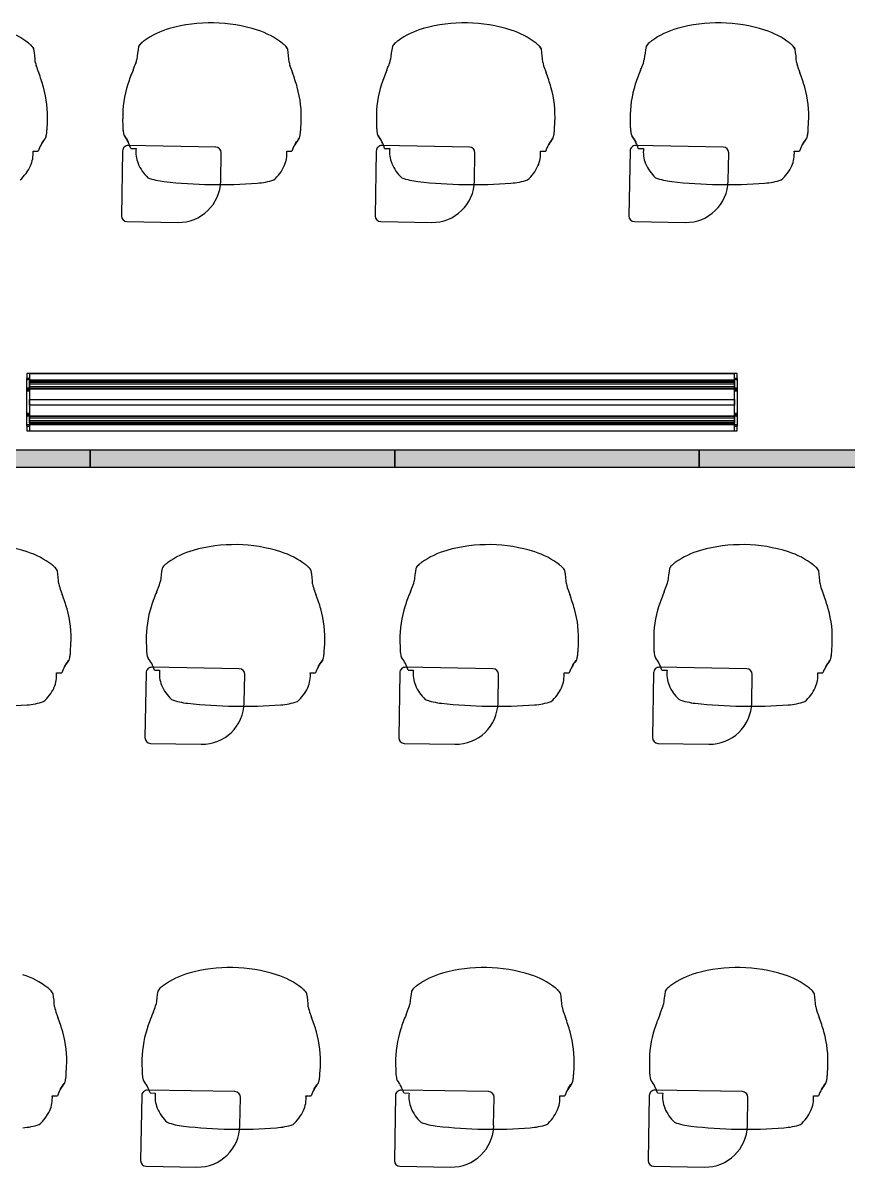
# Model space of a CAD drawing. Header units: inches. Extents: x 318758 to 339823, y 367287 to 384892.
# Drawn here: x 322164 to 325091, y 377357 to 381416 of the extents above; entities that cross this region are included whole.
import ezdxf

# ---------------------------------------------------------------- set-up
doc = ezdxf.new("R2010")
doc.units = ezdxf.units.IN
doc.header["$MEASUREMENT"] = 0
doc.layers.add('freecads.com', color=7, linetype='Continuous')

msp = doc.modelspace()

# ---------------------------------------------------------------- hatches: boundary and pattern name
at = {"layer": 'freecads.com'}
for points in [[(321319.7, 379839.7), (322403.1, 379839.7), (322403.1, 379899.7), (321319.7, 379899.7)], [(322403.1, 379839.7), (323483.1, 379839.7), (323483.1, 379899.7), (322403.1, 379899.7)], [(323483.1, 379839.7), (324563.1, 379839.7), (324563.1, 379899.7), (323483.1, 379899.7)], [(324563.1, 379839.7), (325646.5, 379839.7), (325646.5, 379899.7), (324563.1, 379899.7)]]:
    msp.add_hatch(color=256, dxfattribs=at).paths.add_polyline_path(points)

# ---------------------------------------------------------------- linework, layer by layer
for p, q in [((322249.6, 381038.2), (322250.9, 381063.7)), ((322517.9, 381074.8), (322518.4, 381049.2)), ((323149.6, 381038.2), (323150.9, 381063.7)), ((323417.9, 381074.8), (323418.4, 381049.2)), ((324049.6, 381038.2), (324050.9, 381063.7)), ((324317.9, 381074.8), (324318.4, 381049.2)), ((324949.6, 381038.2), (324950.9, 381063.7)), ((322847.8, 380975.4), (322537.8, 380980.8)), ((323747.8, 380975.4), (323437.8, 380980.8)), ((324647.8, 380975.4), (324337.8, 380980.8)), ((322199.9, 380960.9), (322218.4, 380960.6)), ((322517.5, 380961.1), (322513.5, 380731.2)), ((322546.9, 380970.5), (322565.3, 380970.2)), ((322865.7, 380855), (322867.4, 380955)), ((323099.9, 380960.9), (323118.4, 380960.6)), ((323417.5, 380961.1), (323413.5, 380731.2)), ((323446.9, 380970.5), (323465.3, 380970.2)), ((323765.7, 380855), (323767.4, 380955)), ((323999.9, 380960.9), (324018.4, 380960.6)), ((324317.5, 380961.1), (324313.5, 380731.2)), ((324346.9, 380970.5), (324365.3, 380970.2)), ((324665.7, 380855), (324667.4, 380955)), ((324899.9, 380960.9), (324918.4, 380960.6)), ((322533.1, 380710.8), (322713.1, 380707.7)), ((323433.1, 380710.8), (323613.1, 380707.7)), ((324333.1, 380710.8), (324513.1, 380707.7)), ((324697.6, 380171.5), (322177.6, 380171.5)), ((322177.6, 380171.5), (322177.6, 380149.2)), ((324687.6, 380171.2), (322187.6, 380171.2)), ((322187.6, 380171.2), (322187.6, 379968.3)), ((324687.6, 379968.3), (324687.6, 380171.2)), ((324697.6, 380149.2), (324697.6, 380171.5)), ((322187.6, 380154.1), (322177.6, 380154.1)), ((322177.6, 380149.2), (322177.6, 380154.1)), ((322177.6, 380154.1), (322177.6, 380152.6)), ((322177.6, 380122.9), (322177.6, 380149.2)), ((322187.6, 380149.2), (322177.6, 380149.2)), ((322187.6, 380152.6), (322187.6, 380154.1)), ((322187.6, 380154.1), (322187.6, 380149.2)), ((322187.6, 380149.2), (322187.6, 380144.5)), ((322187.6, 380149.2), (324687.6, 380149.2)), ((322187.6, 380144.5), (324687.6, 380144.6)), ((322187.6, 380142.7), (322187.6, 380144.5)), ((322187.6, 380140.8), (322187.6, 380142.7)), ((322187.6, 380142.7), (324687.6, 380142.7)), ((322187.6, 380140.8), (324687.6, 380140.9)), ((322187.6, 380134.9), (322187.6, 380140.8)), ((322187.6, 380134.9), (324687.6, 380135)), ((322187.6, 380125.6), (322187.6, 380134.9)), ((322187.6, 380125.6), (324687.6, 380125.7)), ((322187.6, 380119.8), (322187.6, 380125.6)), ((324697.6, 380154.2), (324687.6, 380154.2)), ((324687.6, 380149.2), (324687.6, 380154.2)), ((324687.6, 380154.2), (324687.6, 380152.6)), ((324687.6, 380144.6), (324687.6, 380149.2)), ((324697.6, 380149.2), (324687.6, 380149.2)), ((324687.6, 380144.6), (324687.6, 380142.7)), ((324687.6, 380142.7), (324687.6, 380140.9)), ((324687.6, 380140.9), (324687.6, 380135)), ((324687.6, 380135), (324687.6, 380125.7)), ((324687.6, 380125.7), (324687.6, 380119.8)), ((324697.6, 380152.6), (324697.6, 380154.2)), ((324697.6, 380154.2), (324697.6, 380149.2)), ((324697.6, 380149.2), (324697.6, 380122.9)), ((322177.6, 380119.5), (322177.6, 380122.9)), ((322177.6, 380122.9), (322177.6, 380109.6)), ((322177.6, 380116.4), (322177.6, 380119.5)), ((322187.6, 380119.5), (322177.6, 380119.5)), ((322177.6, 380114.8), (322177.6, 380116.4)), ((322177.6, 380111.7), (322177.6, 380114.8)), ((322187.6, 380114.8), (322177.6, 380114.8)), ((322187.6, 380111.7), (322177.6, 380111.7)), ((322177.6, 380109.6), (322177.6, 380111.7)), ((322187.6, 380111.7), (322177.6, 380111.7)), ((322177.6, 380030.3), (322177.6, 380109.6)), ((322187.6, 380109.6), (322177.6, 380109.6)), ((322187.6, 380117.9), (322187.6, 380119.8)), ((322187.6, 380119.8), (324687.6, 380119.8)), ((322187.6, 380117.9), (322187.6, 380116.4)), ((322187.6, 380109.6), (322187.6, 380117.9)), ((322187.6, 380117.9), (324687.6, 380117.9)), ((322187.6, 380116.4), (322187.6, 380114.8)), ((322187.6, 380114.8), (322187.6, 380111.7)), ((322187.6, 380111.7), (322187.6, 380109.6)), ((322187.6, 380109.6), (322187.6, 380030.3)), ((324687.6, 380119.8), (324687.6, 380117.9)), ((324697.6, 380119.5), (324687.6, 380119.5)), ((324687.6, 380117.9), (324687.6, 380109.6)), ((324687.6, 380116.4), (324687.6, 380117.9)), ((324687.6, 380114.8), (324687.6, 380116.4)), ((324687.6, 380111.7), (324687.6, 380114.8)), ((324697.6, 380114.8), (324687.6, 380114.8)), ((324697.6, 380111.7), (324687.6, 380111.7)), ((324687.6, 380109.6), (324687.6, 380111.7)), ((324697.6, 380111.7), (324687.6, 380111.7)), ((324687.6, 380030.3), (324687.6, 380109.6)), ((324697.6, 380109.6), (324687.6, 380109.6)), ((324697.6, 380122.9), (324697.6, 380119.5)), ((324697.6, 380109.6), (324697.6, 380122.9)), ((324697.6, 380119.5), (324697.6, 380116.4)), ((324697.6, 380116.4), (324697.6, 380114.8)), ((324697.6, 380114.8), (324697.6, 380111.7)), ((324697.6, 380111.7), (324697.6, 380109.6)), ((324697.6, 380109.6), (324697.6, 380030.3)), ((322187.6, 380059.8), (322187.6, 380079.8)), ((322187.6, 380079.8), (324687.6, 380079.8)), ((324687.6, 380059.8), (322187.6, 380059.8)), ((324687.6, 380079.8), (324687.6, 380059.8)), ((322177.6, 380028.1), (322177.6, 380030.3)), ((322187.6, 380030.3), (322177.6, 380030.3)), ((322177.6, 380030.3), (322177.6, 380018)), ((322177.6, 380028.1), (322187.6, 380028.1)), ((322177.6, 380027.8), (322177.6, 380028.1)), ((322187.6, 380028.1), (322177.6, 380028.1)), ((322177.6, 380025), (322177.6, 380027.8)), ((322177.6, 380023.5), (322177.6, 380025)), ((322187.6, 380025), (322177.6, 380025)), ((322177.6, 380020.4), (322177.6, 380023.5)), ((322177.6, 380017), (322177.6, 380020.4)), ((322187.6, 380020.4), (322177.6, 380020.4)), ((322177.6, 379990.3), (322177.6, 380017)), ((322187.6, 380030.3), (322187.6, 380028.1)), ((322187.6, 380022), (322187.6, 380030.3)), ((322187.6, 380028.1), (322187.6, 380027.8)), ((322187.6, 380027.8), (322187.6, 380025)), ((322187.6, 380025), (322187.6, 380023.5)), ((322187.6, 380023.5), (322187.6, 380021.9)), ((322187.6, 380020.1), (322187.6, 380022)), ((322187.6, 380022), (324687.6, 380022)), ((322187.6, 380014.2), (322187.6, 380020.1)), ((322187.6, 380020.1), (324687.6, 380020.1)), ((322187.6, 380004.9), (322187.6, 380014.2)), ((322187.6, 380014.2), (324687.6, 380014.2)), ((322187.6, 379999), (322187.6, 380004.9)), ((322187.6, 380004.9), (324687.6, 380004.9)), ((324687.6, 380030.3), (324687.6, 380022)), ((324687.6, 380028.1), (324687.6, 380030.3)), ((324697.6, 380030.3), (324687.6, 380030.3)), ((324687.6, 380028.1), (324697.6, 380028.1)), ((324687.6, 380027.8), (324687.6, 380028.1)), ((324697.6, 380028.1), (324687.6, 380028.1)), ((324687.6, 380025), (324687.6, 380027.8)), ((324687.6, 380023.5), (324687.6, 380025)), ((324697.6, 380025), (324687.6, 380025)), ((324687.6, 380021.9), (324687.6, 380023.5)), ((324687.6, 380022), (324687.6, 380020.1)), ((324697.6, 380020.4), (324687.6, 380020.4)), ((324687.6, 380020.1), (324687.6, 380014.2)), ((324687.6, 380014.2), (324687.6, 380004.9)), ((324687.6, 380004.9), (324687.6, 379999)), ((324697.6, 380030.3), (324697.6, 380028.1)), ((324697.6, 380018), (324697.6, 380030.3)), ((324697.6, 380028.1), (324697.6, 380027.8)), ((324697.6, 380027.8), (324697.6, 380025)), ((324697.6, 380025), (324697.6, 380023.5)), ((324697.6, 380023.5), (324697.6, 380020.4)), ((324697.6, 380020.4), (324697.6, 380017)), ((324697.6, 380017), (324697.6, 379990.3)), ((322177.6, 379985.7), (322177.6, 379990.3)), ((322187.6, 379990.3), (322177.6, 379990.3)), ((322177.6, 379990.3), (322177.6, 379968.3)), ((322177.6, 379987.2), (322177.6, 379985.7)), ((322177.6, 379985.7), (322187.6, 379985.7)), ((322177.6, 379968.3), (324697.6, 379968.3)), ((322187.6, 379997.1), (322187.6, 379999)), ((322187.6, 379999), (324687.6, 379999)), ((322187.6, 379995.3), (322187.6, 379997.1)), ((322187.6, 379997.1), (324687.6, 379997.1)), ((322187.6, 379995.3), (322187.6, 379990.3)), ((322187.6, 379995.3), (324687.6, 379995.3)), ((322187.6, 379990.6), (324687.6, 379990.6)), ((322187.6, 379990.3), (322187.6, 379985.7)), ((322187.6, 379985.7), (322187.6, 379987.2)), ((322187.6, 379968.3), (324687.6, 379968.3)), ((324687.6, 379999), (324687.6, 379997.1)), ((324687.6, 379997.1), (324687.6, 379995.3)), ((324687.6, 379990.3), (324687.6, 379995.3)), ((324687.6, 379985.7), (324687.6, 379990.3)), ((324697.6, 379990.3), (324687.6, 379990.3)), ((324687.6, 379987.2), (324687.6, 379985.7)), ((324687.6, 379985.7), (324697.6, 379985.7)), ((324697.6, 379990.3), (324697.6, 379985.7)), ((324697.6, 379968.3), (324697.6, 379990.3)), ((324697.6, 379985.7), (324697.6, 379987.2)), ((322403.1, 379899.7), (321319.7, 379899.7)), ((323483.1, 379899.7), (322403.1, 379899.7)), ((322403.1, 379899.7), (322403.1, 379839.7)), ((322403.1, 379839.7), (322403.1, 379899.7)), ((323483.1, 379839.7), (323483.1, 379899.7)), ((324563.1, 379899.7), (323483.1, 379899.7)), ((323483.1, 379899.7), (323483.1, 379839.7)), ((325646.5, 379899.7), (324563.1, 379899.7)), ((324563.1, 379899.7), (324563.1, 379839.7)), ((324563.1, 379839.7), (324563.1, 379899.7)), ((321319.7, 379839.7), (322403.1, 379839.7)), ((322403.1, 379839.7), (323483.1, 379839.7)), ((323483.1, 379839.7), (324563.1, 379839.7)), ((324563.1, 379839.7), (325646.5, 379839.7)), ((322333.1, 379187.6), (322334.4, 379213.1)), ((322601.4, 379224.1), (322601.9, 379198.6)), ((323233.1, 379187.6), (323234.4, 379213.1)), ((323501.4, 379224.1), (323501.9, 379198.6)), ((324133.1, 379187.6), (324134.4, 379213.1)), ((324401.4, 379224.1), (324401.9, 379198.6)), ((325033.1, 379187.6), (325034.4, 379213.1)), ((322283.5, 379110.2), (322301.9, 379109.9)), ((322601, 379110.5), (322597, 378880.5)), ((322931.3, 379124.7), (322621.3, 379130.1)), ((322630.4, 379119.9), (322648.8, 379119.6)), ((323183.5, 379110.2), (323201.9, 379109.9)), ((323501, 379110.5), (323497, 378880.5)), ((323831.3, 379124.7), (323521.3, 379130.1)), ((323530.4, 379119.9), (323548.8, 379119.6)), ((324083.5, 379110.2), (324101.9, 379109.9)), ((324401, 379110.5), (324397, 378880.5)), ((324731.3, 379124.7), (324421.3, 379130.1)), ((324430.4, 379119.9), (324448.8, 379119.6)), ((324983.5, 379110.2), (325001.9, 379109.9)), ((322949.2, 379004.4), (322950.9, 379104.4)), ((323849.2, 379004.4), (323850.9, 379104.4)), ((324749.2, 379004.4), (324750.9, 379104.4)), ((322616.6, 378860.2), (322796.6, 378857)), ((323516.6, 378860.2), (323696.6, 378857)), ((324416.6, 378860.2), (324596.6, 378857)), ((322317.7, 377687.6), (322319.1, 377713.2)), ((322586.1, 377724.2), (322586.5, 377698.6)), ((323217.7, 377687.6), (323219.1, 377713.2)), ((323486.1, 377724.2), (323486.5, 377698.6)), ((324117.7, 377687.6), (324119.1, 377713.2)), ((324386.1, 377724.2), (324386.5, 377698.6)), ((325017.7, 377687.6), (325019.1, 377713.2)), ((322268.1, 377610.3), (322286.5, 377610)), ((322585.6, 377610.6), (322581.6, 377380.6)), ((322915.9, 377624.8), (322606, 377630.2)), ((322615, 377620), (322633.4, 377619.6)), ((323168.1, 377610.3), (323186.5, 377610)), ((323485.6, 377610.6), (323481.6, 377380.6)), ((323815.9, 377624.8), (323506, 377630.2)), ((323515, 377620), (323533.4, 377619.6)), ((324068.1, 377610.3), (324086.5, 377610)), ((324385.6, 377610.6), (324381.6, 377380.6)), ((324715.9, 377624.8), (324406, 377630.2)), ((324415, 377620), (324433.4, 377619.6)), ((324968.1, 377610.3), (324986.5, 377610)), ((322933.8, 377504.5), (322935.6, 377604.5)), ((323833.8, 377504.5), (323835.6, 377604.5)), ((324733.8, 377504.5), (324735.6, 377604.5)), ((322601.3, 377360.3), (322781.2, 377357.1)), ((323501.3, 377360.3), (323681.2, 377357.1)), ((324401.3, 377360.3), (324581.2, 377357.1))]:
    msp.add_line(p, q, dxfattribs=at)
for centre, radius, start, end in [((322010.3, 381120.1), 283, 52.1178, 72.4093), ((322760.4, 381122.8), 283, 105.5907, 125.8822), ((322831, 380874.7), 541, 72.2619, 105.7381), ((322910.3, 381120.1), 283, 52.1178, 72.4093), ((323660.4, 381122.8), 283, 105.5907, 125.8822), ((323731, 380874.7), 541, 72.2619, 105.7381), ((323810.3, 381120.1), 283, 52.1178, 72.4093), ((324560.4, 381122.8), 283, 105.5907, 125.8822), ((324631, 380874.7), 541, 72.2619, 105.7381), ((324710.3, 381120.1), 283, 52.1178, 72.4093), ((322076.5, 381206.2), 174.5, 48.1264, 51.9094), ((322607.8, 381315.7), 36.8, 127.4418, 154.7108), ((322697.2, 381211.1), 174.5, 126.0906, 129.8736), ((322976.5, 381206.2), 174.5, 48.1264, 51.9094), ((323507.8, 381315.7), 36.8, 127.4418, 154.7108), ((323597.2, 381211.1), 174.5, 126.0906, 129.8736), ((323876.5, 381206.2), 174.5, 48.1264, 51.9094), ((324407.8, 381315.7), 36.8, 127.4418, 154.7108), ((324497.2, 381211.1), 174.5, 126.0906, 129.8736), ((324776.5, 381206.2), 174.5, 48.1264, 51.9094), ((322169.5, 381307.7), 36.8, 23.2892, 50.5582), ((321721.9, 381249.3), 486.9, 3.1683, 8.6207), ((323053.1, 381241.7), 486.9, 169.3793, 174.8316), ((323069.5, 381307.7), 36.8, 23.2892, 50.5582), ((322621.9, 381249.3), 486.9, 3.1683, 8.6207), ((323953.1, 381241.7), 486.9, 169.3793, 174.8316), ((323969.5, 381307.7), 36.8, 23.2892, 50.5582), ((323521.9, 381249.3), 486.9, 3.1683, 8.6207), ((324853.1, 381241.7), 486.9, 169.3793, 174.8316), ((324869.5, 381307.7), 36.8, 23.2892, 50.5582), ((324421.9, 381249.3), 486.9, 3.1683, 8.6207), ((322322.2, 381296), 115.8, 189.8687, 202.4096), ((322222.7, 381390.7), 361.4, 336.828, 339.0636), ((322454.8, 381309.4), 115.8, 335.5912, 348.129), ((323222.2, 381296), 115.8, 189.8687, 202.4096), ((323122.7, 381390.7), 361.4, 336.828, 339.0636), ((323354.8, 381309.4), 115.8, 335.5912, 348.129), ((324122.2, 381296), 115.8, 189.8687, 202.4096), ((324022.7, 381390.7), 361.4, 336.828, 339.0636), ((324254.8, 381309.4), 115.8, 335.5912, 348.129), ((325022.2, 381296), 115.8, 189.8687, 202.4096), ((322557, 381369.2), 361.4, 198.9363, 201.172), ((321673, 381027.1), 586.5, 15.8942, 21.145), ((323094.3, 381018), 586.5, 156.8555, 162.1062), ((323457, 381369.2), 361.4, 198.9363, 201.172), ((322573, 381027.1), 586.5, 15.8942, 21.145), ((323994.3, 381018), 586.5, 156.8555, 162.1062), ((324357, 381369.2), 361.4, 198.9363, 201.172), ((323473, 381027.1), 586.5, 15.8942, 21.145), ((324894.3, 381018), 586.5, 156.8555, 162.1062), ((325257, 381369.2), 361.4, 198.9363, 201.172), ((324373, 381027.1), 586.5, 15.8942, 21.145), ((321873.7, 381084.2), 377.7, 356.8916, 15.8975), ((322895.6, 381082.1), 377.7, 162.1025, 181.1084), ((322773.7, 381084.2), 377.7, 356.8916, 15.8975), ((323795.6, 381082.1), 377.7, 162.1025, 181.1084), ((323673.7, 381084.2), 377.7, 356.8916, 15.8975), ((324695.6, 381082.1), 377.7, 162.1025, 181.1084), ((324573.7, 381084.2), 377.7, 356.8916, 15.8975), ((322348.6, 380916.3), 137.6, 140.2719, 161.2305), ((322537.5, 380960.8), 20, 89, 179), ((322415.1, 380930.8), 137.6, 16.7695, 37.7281), ((323248.6, 380916.3), 137.6, 140.2719, 161.2305), ((323437.5, 380960.8), 20, 89, 179), ((323315.1, 380930.8), 137.6, 16.7695, 37.7281), ((324148.6, 380916.3), 137.6, 140.2719, 161.2305), ((324337.5, 380960.8), 20, 89, 179), ((324215.1, 380930.8), 137.6, 16.7695, 37.7281), ((325048.6, 380916.3), 137.6, 140.2719, 161.2305), ((322095.9, 380951.6), 104.4, 335.4075, 5.0968), ((322668.9, 380957.3), 104.4, 172.9032, 202.5925), ((322847.4, 380955.4), 20, 359, 89), ((322995.9, 380951.6), 104.4, 335.4075, 5.0968), ((323568.9, 380957.3), 104.4, 172.9032, 202.5925), ((323747.4, 380955.4), 20, 359, 89), ((323895.9, 380951.6), 104.4, 335.4075, 5.0968), ((324468.9, 380957.3), 104.4, 172.9032, 202.5925), ((324647.4, 380955.4), 20, 359, 89), ((324795.9, 380951.6), 104.4, 335.4075, 5.0968), ((322057.8, 380969.1), 146.4, 311.0966, 335.4075), ((322707.6, 380973.4), 146.4, 202.5925, 226.9034), ((322957.8, 380969.1), 146.4, 311.0966, 335.4075), ((323607.6, 380973.4), 146.4, 202.5925, 226.9034), ((323857.8, 380969.1), 146.4, 311.0966, 335.4075), ((324507.6, 380973.4), 146.4, 202.5925, 226.9034), ((324757.8, 380969.1), 146.4, 311.0966, 335.4075), ((322692.3, 381096.9), 245.4, 249.8057, 263.655), ((322715.7, 380857.7), 150, 269, 359), ((322975.9, 381100.9), 254.5, 274.345, 287.8748), ((323592.3, 381096.9), 245.4, 249.8057, 263.655), ((323615.7, 380857.7), 150, 269, 359), ((323875.9, 381100.9), 254.5, 274.345, 287.8748), ((324492.3, 381096.9), 245.4, 249.8057, 263.655), ((324515.7, 380857.7), 150, 269, 359), ((324775.9, 381100.9), 254.5, 274.345, 287.8748), ((322861, 382613.4), 1771.3, 263.655, 274.345), ((323761, 382613.4), 1771.3, 263.655, 274.345), ((324661, 382613.4), 1771.3, 263.655, 274.345), ((322533.5, 380730.8), 20, 179, 269), ((323433.5, 380730.8), 20, 179, 269), ((324333.5, 380730.8), 20, 179, 269), ((322014.5, 379024), 541, 72.2619, 105.7381), ((322914.5, 379024), 541, 72.2619, 105.7381), ((323814.5, 379024), 541, 72.2619, 105.7381), ((324714.5, 379024), 541, 72.2619, 105.7381), ((322093.8, 379269.5), 283, 52.1178, 72.4093), ((322843.9, 379272.1), 283, 105.5907, 125.8822), ((322993.8, 379269.5), 283, 52.1178, 72.4093), ((323743.9, 379272.1), 283, 105.5907, 125.8822), ((323893.8, 379269.5), 283, 52.1178, 72.4093), ((324643.9, 379272.1), 283, 105.5907, 125.8822), ((324793.8, 379269.5), 283, 52.1178, 72.4093), ((322160, 379355.6), 174.5, 48.1264, 51.9094), ((322253, 379457), 36.8, 23.2892, 50.5582), ((323136.6, 379391.1), 486.9, 169.3793, 174.8316), ((322691.3, 379465.1), 36.8, 127.4418, 154.7108), ((322780.7, 379360.5), 174.5, 126.0906, 129.8736), ((323060, 379355.6), 174.5, 48.1264, 51.9094), ((323153, 379457), 36.8, 23.2892, 50.5582), ((324036.6, 379391.1), 486.9, 169.3793, 174.8316), ((323591.3, 379465.1), 36.8, 127.4418, 154.7108), ((323680.7, 379360.5), 174.5, 126.0906, 129.8736), ((323960, 379355.6), 174.5, 48.1264, 51.9094), ((324053, 379457), 36.8, 23.2892, 50.5582), ((324936.6, 379391.1), 486.9, 169.3793, 174.8316), ((324491.3, 379465.1), 36.8, 127.4418, 154.7108), ((324580.7, 379360.5), 174.5, 126.0906, 129.8736), ((324860, 379355.6), 174.5, 48.1264, 51.9094), ((324953, 379457), 36.8, 23.2892, 50.5582), ((321805.4, 379398.6), 486.9, 3.1683, 8.6207), ((322538.3, 379458.8), 115.8, 335.5912, 348.129), ((322705.4, 379398.6), 486.9, 3.1683, 8.6207), ((323438.3, 379458.8), 115.8, 335.5912, 348.129), ((323605.4, 379398.6), 486.9, 3.1683, 8.6207), ((324338.3, 379458.8), 115.8, 335.5912, 348.129), ((324505.4, 379398.6), 486.9, 3.1683, 8.6207), ((322405.7, 379445.4), 115.8, 189.8687, 202.4096), ((322640.5, 379518.5), 361.4, 198.9363, 201.172), ((323177.8, 379167.3), 586.5, 156.8555, 162.1062), ((322306.2, 379540.1), 361.4, 336.828, 339.0636), ((323305.7, 379445.4), 115.8, 189.8687, 202.4096), ((323540.5, 379518.5), 361.4, 198.9363, 201.172), ((324077.8, 379167.3), 586.5, 156.8555, 162.1062), ((323206.2, 379540.1), 361.4, 336.828, 339.0636), ((324205.7, 379445.4), 115.8, 189.8687, 202.4096), ((324440.5, 379518.5), 361.4, 198.9363, 201.172), ((324977.8, 379167.3), 586.5, 156.8555, 162.1062), ((324106.2, 379540.1), 361.4, 336.828, 339.0636), ((325105.7, 379445.4), 115.8, 189.8687, 202.4096), ((325340.5, 379518.5), 361.4, 198.9363, 201.172), ((321756.5, 379176.4), 586.5, 15.8942, 21.145), ((322656.5, 379176.4), 586.5, 15.8942, 21.145), ((323556.5, 379176.4), 586.5, 15.8942, 21.145), ((324456.5, 379176.4), 586.5, 15.8942, 21.145), ((321957.3, 379233.6), 377.7, 356.8916, 15.8975), ((322979.1, 379231.4), 377.7, 162.1025, 181.1084), ((322857.3, 379233.6), 377.7, 356.8916, 15.8975), ((323879.1, 379231.4), 377.7, 162.1025, 181.1084), ((323757.3, 379233.6), 377.7, 356.8916, 15.8975), ((324779.1, 379231.4), 377.7, 162.1025, 181.1084), ((324657.3, 379233.6), 377.7, 356.8916, 15.8975), ((322432.1, 379065.6), 137.6, 140.2719, 161.2305), ((322498.6, 379080.2), 137.6, 16.7695, 37.7281), ((323332.1, 379065.6), 137.6, 140.2719, 161.2305), ((323398.6, 379080.2), 137.6, 16.7695, 37.7281), ((324232.1, 379065.6), 137.6, 140.2719, 161.2305), ((324298.6, 379080.2), 137.6, 16.7695, 37.7281), ((325132.1, 379065.6), 137.6, 140.2719, 161.2305), ((322179.4, 379101), 104.4, 335.4075, 5.0968), ((322621, 379110.1), 20, 89, 179), ((322752.4, 379106.7), 104.4, 172.9032, 202.5925), ((322930.9, 379104.7), 20, 359, 89), ((323079.4, 379101), 104.4, 335.4075, 5.0968), ((323521, 379110.1), 20, 89, 179), ((323652.4, 379106.7), 104.4, 172.9032, 202.5925), ((323830.9, 379104.7), 20, 359, 89), ((323979.4, 379101), 104.4, 335.4075, 5.0968), ((324421, 379110.1), 20, 89, 179), ((324552.4, 379106.7), 104.4, 172.9032, 202.5925), ((324730.9, 379104.7), 20, 359, 89), ((324879.4, 379101), 104.4, 335.4075, 5.0968), ((322141.3, 379118.4), 146.4, 311.0966, 335.4075), ((322791.2, 379122.8), 146.4, 202.5925, 226.9034), ((323041.3, 379118.4), 146.4, 311.0966, 335.4075), ((323691.2, 379122.8), 146.4, 202.5925, 226.9034), ((323941.3, 379118.4), 146.4, 311.0966, 335.4075), ((324591.2, 379122.8), 146.4, 202.5925, 226.9034), ((324841.3, 379118.4), 146.4, 311.0966, 335.4075), ((322044.5, 380762.8), 1771.3, 263.655, 274.345), ((322159.4, 379250.3), 254.5, 274.345, 287.8748), ((322775.9, 379246.2), 245.4, 249.8057, 263.655), ((322944.5, 380762.8), 1771.3, 263.655, 274.345), ((322799.2, 379007), 150, 269, 359), ((323059.4, 379250.3), 254.5, 274.345, 287.8748), ((323675.9, 379246.2), 245.4, 249.8057, 263.655), ((323844.5, 380762.8), 1771.3, 263.655, 274.345), ((323699.2, 379007), 150, 269, 359), ((323959.4, 379250.3), 254.5, 274.345, 287.8748), ((324575.9, 379246.2), 245.4, 249.8057, 263.655), ((324744.5, 380762.8), 1771.3, 263.655, 274.345), ((324599.2, 379007), 150, 269, 359), ((324859.4, 379250.3), 254.5, 274.345, 287.8748), ((322617, 378880.2), 20, 179, 269), ((323517, 378880.2), 20, 179, 269), ((324417, 378880.2), 20, 179, 269), ((322899.2, 377524.1), 541, 72.2619, 105.7381), ((323799.2, 377524.1), 541, 72.2619, 105.7381), ((324699.2, 377524.1), 541, 72.2619, 105.7381), ((322078.5, 377769.6), 283, 52.1178, 72.4093), ((322828.5, 377772.2), 283, 105.5907, 125.8822), ((322978.5, 377769.6), 283, 52.1178, 72.4093), ((323728.5, 377772.2), 283, 105.5907, 125.8822), ((323878.5, 377769.6), 283, 52.1178, 72.4093), ((324628.5, 377772.2), 283, 105.5907, 125.8822), ((324778.5, 377769.6), 283, 52.1178, 72.4093), ((322144.6, 377855.7), 174.5, 48.1264, 51.9094), ((322237.7, 377957.1), 36.8, 23.2892, 50.5582), ((323121.2, 377891.2), 486.9, 169.3793, 174.8316), ((322675.9, 377965.2), 36.8, 127.4418, 154.7108), ((322765.4, 377860.5), 174.5, 126.0906, 129.8736), ((323044.6, 377855.7), 174.5, 48.1264, 51.9094), ((323137.7, 377957.1), 36.8, 23.2892, 50.5582), ((324021.2, 377891.2), 486.9, 169.3793, 174.8316), ((323575.9, 377965.2), 36.8, 127.4418, 154.7108), ((323665.4, 377860.5), 174.5, 126.0906, 129.8736), ((323944.6, 377855.7), 174.5, 48.1264, 51.9094), ((324037.7, 377957.1), 36.8, 23.2892, 50.5582), ((324921.2, 377891.2), 486.9, 169.3793, 174.8316), ((324475.9, 377965.2), 36.8, 127.4418, 154.7108), ((324565.4, 377860.5), 174.5, 126.0906, 129.8736), ((324844.6, 377855.7), 174.5, 48.1264, 51.9094), ((324937.7, 377957.1), 36.8, 23.2892, 50.5582), ((321790.1, 377898.7), 486.9, 3.1683, 8.6207), ((322522.9, 377958.9), 115.8, 335.5912, 348.129), ((322690.1, 377898.7), 486.9, 3.1683, 8.6207), ((323422.9, 377958.9), 115.8, 335.5912, 348.129), ((323590.1, 377898.7), 486.9, 3.1683, 8.6207), ((324322.9, 377958.9), 115.8, 335.5912, 348.129), ((324490.1, 377898.7), 486.9, 3.1683, 8.6207), ((322390.4, 377945.5), 115.8, 189.8687, 202.4096), ((322625.2, 378018.6), 361.4, 198.9363, 201.172), ((323162.4, 377667.4), 586.5, 156.8555, 162.1062), ((322290.8, 378040.1), 361.4, 336.828, 339.0636), ((323290.4, 377945.5), 115.8, 189.8687, 202.4096), ((323525.2, 378018.6), 361.4, 198.9363, 201.172), ((324062.4, 377667.4), 586.5, 156.8555, 162.1062), ((323190.8, 378040.1), 361.4, 336.828, 339.0636), ((324190.4, 377945.5), 115.8, 189.8687, 202.4096), ((324425.2, 378018.6), 361.4, 198.9363, 201.172), ((324962.4, 377667.4), 586.5, 156.8555, 162.1062), ((324090.8, 378040.1), 361.4, 336.828, 339.0636), ((325090.4, 377945.5), 115.8, 189.8687, 202.4096), ((325325.2, 378018.6), 361.4, 198.9363, 201.172), ((321741.1, 377676.5), 586.5, 15.8942, 21.145), ((322641.1, 377676.5), 586.5, 15.8942, 21.145), ((323541.1, 377676.5), 586.5, 15.8942, 21.145), ((324441.1, 377676.5), 586.5, 15.8942, 21.145), ((321941.9, 377733.6), 377.7, 356.8916, 15.8975), ((322963.7, 377731.5), 377.7, 162.1025, 181.1084), ((322841.9, 377733.6), 377.7, 356.8916, 15.8975), ((323863.7, 377731.5), 377.7, 162.1025, 181.1084), ((323741.9, 377733.6), 377.7, 356.8916, 15.8975), ((324763.7, 377731.5), 377.7, 162.1025, 181.1084), ((324641.9, 377733.6), 377.7, 356.8916, 15.8975), ((322416.8, 377565.7), 137.6, 140.2719, 161.2305), ((322483.3, 377580.3), 137.6, 16.7695, 37.7281), ((323316.8, 377565.7), 137.6, 140.2719, 161.2305), ((323383.3, 377580.3), 137.6, 16.7695, 37.7281), ((324216.8, 377565.7), 137.6, 140.2719, 161.2305), ((324283.3, 377580.3), 137.6, 16.7695, 37.7281), ((325116.8, 377565.7), 137.6, 140.2719, 161.2305), ((322164.1, 377601), 104.4, 335.4075, 5.0968), ((322605.6, 377610.2), 20, 89, 179), ((322737.1, 377606.7), 104.4, 172.9032, 202.5925), ((322915.6, 377604.8), 20, 359, 89), ((323064.1, 377601), 104.4, 335.4075, 5.0968), ((323505.6, 377610.2), 20, 89, 179), ((323637.1, 377606.7), 104.4, 172.9032, 202.5925), ((323815.6, 377604.8), 20, 359, 89), ((323964.1, 377601), 104.4, 335.4075, 5.0968), ((324405.6, 377610.2), 20, 89, 179), ((324537.1, 377606.7), 104.4, 172.9032, 202.5925), ((324715.6, 377604.8), 20, 359, 89), ((324864.1, 377601), 104.4, 335.4075, 5.0968), ((322125.9, 377618.5), 146.4, 311.0966, 335.4075), ((322775.8, 377622.9), 146.4, 202.5925, 226.9034), ((323025.9, 377618.5), 146.4, 311.0966, 335.4075), ((323675.8, 377622.9), 146.4, 202.5925, 226.9034), ((323925.9, 377618.5), 146.4, 311.0966, 335.4075), ((324575.8, 377622.9), 146.4, 202.5925, 226.9034), ((324825.9, 377618.5), 146.4, 311.0966, 335.4075), ((322144.1, 377750.4), 254.5, 274.345, 287.8748), ((322760.5, 377746.3), 245.4, 249.8057, 263.655), ((322929.1, 379262.8), 1771.3, 263.655, 274.345), ((322783.9, 377507.1), 150, 269, 359), ((323044.1, 377750.4), 254.5, 274.345, 287.8748), ((323660.5, 377746.3), 245.4, 249.8057, 263.655), ((323829.1, 379262.8), 1771.3, 263.655, 274.345), ((323683.9, 377507.1), 150, 269, 359), ((323944.1, 377750.4), 254.5, 274.345, 287.8748), ((324560.5, 377746.3), 245.4, 249.8057, 263.655), ((324729.1, 379262.8), 1771.3, 263.655, 274.345), ((324583.9, 377507.1), 150, 269, 359), ((324844.1, 377750.4), 254.5, 274.345, 287.8748), ((322601.6, 377380.3), 20, 179, 269), ((323501.6, 377380.3), 20, 179, 269), ((324401.6, 377380.3), 20, 179, 269)]:
    msp.add_arc(centre, radius, start, end, dxfattribs=at)
for points in [[(322586.9, 381346.3), (322586.1, 381345.6), (322584.3, 381344.1), (322581.9, 381341.8), (322579.7, 381339.5), (322577.7, 381337.1), (322576, 381334.8), (322575.3, 381333.4), (322575, 381332.8)], [(323486.9, 381346.3), (323486.1, 381345.6), (323484.3, 381344.1), (323481.9, 381341.8), (323479.7, 381339.5), (323477.7, 381337.1), (323476, 381334.8), (323475.3, 381333.4), (323475, 381332.8)], [(324386.9, 381346.3), (324386.1, 381345.6), (324384.3, 381344.1), (324381.9, 381341.8), (324379.7, 381339.5), (324377.7, 381337.1), (324376, 381334.8), (324375.3, 381333.4), (324375, 381332.8)], [(322202.9, 381323.5), (322202.6, 381324.2), (322201.9, 381325.6), (322200.3, 381328), (322198.5, 381330.4), (322196.3, 381332.8), (322194, 381335.2), (322192.3, 381336.7), (322191.4, 381337.5)], [(323102.9, 381323.5), (323102.6, 381324.2), (323101.9, 381325.6), (323100.3, 381328), (323098.5, 381330.4), (323096.3, 381332.8), (323094, 381335.2), (323092.3, 381336.7), (323091.4, 381337.5)], [(324002.9, 381323.5), (324002.6, 381324.2), (324001.9, 381325.6), (324000.3, 381328), (323998.5, 381330.4), (323996.3, 381332.8), (323994, 381335.2), (323992.3, 381336.7), (323991.4, 381337.5)], [(324902.9, 381323.5), (324902.6, 381324.2), (324901.9, 381325.6), (324900.3, 381328), (324898.5, 381330.4), (324896.3, 381332.8), (324894, 381335.2), (324892.3, 381336.7), (324891.4, 381337.5)], [(322211.6, 381262), (322211.3, 381262.9), (322211, 381263.8), (322210.7, 381264.7)], [(322565.1, 381274.2), (322564.8, 381273.3), (322564.5, 381272.4), (322564.2, 381271.5)], [(323111.6, 381262), (323111.3, 381262.9), (323111, 381263.8), (323110.7, 381264.7)], [(323465.1, 381274.2), (323464.8, 381273.3), (323464.5, 381272.4), (323464.2, 381271.5)], [(324011.6, 381262), (324011.3, 381262.9), (324011, 381263.8), (324010.7, 381264.7)], [(324365.1, 381274.2), (324364.8, 381273.3), (324364.5, 381272.4), (324364.2, 381271.5)], [(324911.6, 381262), (324911.3, 381262.9), (324911, 381263.8), (324910.7, 381264.7)], [(322242.8, 381004.2), (322243.3, 381004.8), (322244.1, 381006.2), (322245.4, 381009.5), (322246.5, 381013.7), (322247.5, 381018.7), (322248.1, 381022.6), (322248.4, 381024.6)], [(323142.8, 381004.2), (323143.3, 381004.8), (323144.1, 381006.2), (323145.4, 381009.5), (323146.5, 381013.7), (323147.5, 381018.7), (323148.1, 381022.6), (323148.4, 381024.6)], [(324042.8, 381004.2), (324043.3, 381004.8), (324044.1, 381006.2), (324045.4, 381009.5), (324046.5, 381013.7), (324047.5, 381018.7), (324048.1, 381022.6), (324048.4, 381024.6)], [(324942.8, 381004.2), (324943.3, 381004.8), (324944.1, 381006.2), (324945.4, 381009.5), (324946.5, 381013.7), (324947.5, 381018.7), (324948.1, 381022.6), (324948.4, 381024.6)], [(322228.3, 380983), (322232.3, 380990.1), (322237.2, 380997.2), (322242.8, 381004.2)], [(322523.9, 381015), (322529.4, 381007.8), (322533.9, 381000.5), (322537.7, 380993.3)], [(323128.3, 380983), (323132.3, 380990.1), (323137.2, 380997.2), (323142.8, 381004.2)], [(323423.9, 381015), (323429.4, 381007.8), (323433.9, 381000.5), (323437.7, 380993.3)], [(324028.3, 380983), (324032.3, 380990.1), (324037.2, 380997.2), (324042.8, 381004.2)], [(324323.9, 381015), (324329.4, 381007.8), (324333.9, 381000.5), (324337.7, 380993.3)], [(324928.3, 380983), (324932.3, 380990.1), (324937.2, 380997.2), (324942.8, 381004.2)], [(322311.8, 379132.3), (322315.8, 379139.5), (322320.7, 379146.5), (322326.3, 379153.6)], [(322326.3, 379153.6), (322326.8, 379154.1), (322327.6, 379155.6), (322328.9, 379158.8), (322330, 379163), (322331, 379168.1), (322331.6, 379171.9), (322331.9, 379174)], [(323211.8, 379132.3), (323215.8, 379139.5), (323220.7, 379146.5), (323226.3, 379153.6)], [(323226.3, 379153.6), (323226.8, 379154.1), (323227.6, 379155.6), (323228.9, 379158.8), (323230, 379163), (323231, 379168.1), (323231.6, 379171.9), (323231.9, 379174)], [(324111.8, 379132.3), (324115.8, 379139.5), (324120.7, 379146.5), (324126.3, 379153.6)], [(324126.3, 379153.6), (324126.8, 379154.1), (324127.6, 379155.6), (324128.9, 379158.8), (324130, 379163), (324131, 379168.1), (324131.6, 379171.9), (324131.9, 379174)], [(325011.8, 379132.3), (325015.8, 379139.5), (325020.7, 379146.5), (325026.3, 379153.6)], [(325026.3, 379153.6), (325026.8, 379154.1), (325027.6, 379155.6), (325028.9, 379158.8), (325030, 379163), (325031, 379168.1), (325031.6, 379171.9), (325031.9, 379174)], [(322296.4, 377632.4), (322300.5, 377639.5), (322305.3, 377646.6), (322311, 377653.7)], [(322311, 377653.7), (322311.4, 377654.2), (322312.3, 377655.7), (322313.5, 377658.9), (322314.7, 377663.1), (322315.7, 377668.2), (322316.3, 377672), (322316.5, 377674)], [(323196.4, 377632.4), (323200.5, 377639.5), (323205.3, 377646.6), (323211, 377653.7)], [(323211, 377653.7), (323211.4, 377654.2), (323212.3, 377655.7), (323213.5, 377658.9), (323214.7, 377663.1), (323215.7, 377668.2), (323216.3, 377672), (323216.5, 377674)], [(324096.4, 377632.4), (324100.5, 377639.5), (324105.3, 377646.6), (324111, 377653.7)], [(324111, 377653.7), (324111.4, 377654.2), (324112.3, 377655.7), (324113.5, 377658.9), (324114.7, 377663.1), (324115.7, 377668.2), (324116.3, 377672), (324116.5, 377674)], [(324996.4, 377632.4), (325000.5, 377639.5), (325005.3, 377646.6), (325011, 377653.7)], [(325011, 377653.7), (325011.4, 377654.2), (325012.3, 377655.7), (325013.5, 377658.9), (325014.7, 377663.1), (325015.7, 377668.2), (325016.3, 377672), (325016.5, 377674)]]:
    msp.add_open_spline(points, degree=3, dxfattribs=at)
for points, knots in [([(322242.8, 381004.2), (322243.3, 381004.8), (322244.1, 381006.3), (322245.4, 381009.6), (322246.6, 381013.9), (322247.9, 381020.8), (322249, 381029.1), (322249.4, 381035.9), (322249.6, 381038.2)], [0, 0, 0, 0, 0.142857, 0.285714, 0.428571, 0.571429, 0.857143, 1, 1, 1, 1]), ([(322518.4, 381049.2), (322518.4, 381046.9), (322518.6, 381042.4), (322519.2, 381033.8), (322520.2, 381026.3), (322521.5, 381020.5), (322522.7, 381017.1), (322523.5, 381015.6), (322523.9, 381015)], [0, 0, 0, 0, 0.142857, 0.285714, 0.571429, 0.714286, 0.857143, 1, 1, 1, 1]), ([(322519.1, 381035.6), (322519.5, 381031.5), (322520.2, 381026), (322521.6, 381020.4), (322522.7, 381017.1), (322523.5, 381015.6), (322523.9, 381015)], [0.2857143, 0.2857143, 0.2857143, 0.2857143, 0.5714286, 0.7142857, 0.8571429, 1, 1, 1, 1]), ([(323142.8, 381004.2), (323143.3, 381004.8), (323144.1, 381006.3), (323145.4, 381009.6), (323146.6, 381013.9), (323147.9, 381020.8), (323149, 381029.1), (323149.4, 381035.9), (323149.6, 381038.2)], [0, 0, 0, 0, 0.142857, 0.285714, 0.428571, 0.571429, 0.857143, 1, 1, 1, 1]), ([(323418.4, 381049.2), (323418.4, 381046.9), (323418.6, 381042.4), (323419.2, 381033.8), (323420.2, 381026.3), (323421.5, 381020.5), (323422.7, 381017.1), (323423.5, 381015.6), (323423.9, 381015)], [0, 0, 0, 0, 0.142857, 0.285714, 0.571429, 0.714286, 0.857143, 1, 1, 1, 1]), ([(323419.1, 381035.6), (323419.5, 381031.5), (323420.2, 381026), (323421.6, 381020.4), (323422.7, 381017.1), (323423.5, 381015.6), (323423.9, 381015)], [0.2857143, 0.2857143, 0.2857143, 0.2857143, 0.5714286, 0.7142857, 0.8571429, 1, 1, 1, 1]), ([(324042.8, 381004.2), (324043.3, 381004.8), (324044.1, 381006.3), (324045.4, 381009.6), (324046.6, 381013.9), (324047.9, 381020.8), (324049, 381029.1), (324049.4, 381035.9), (324049.6, 381038.2)], [0, 0, 0, 0, 0.142857, 0.285714, 0.428571, 0.571429, 0.857143, 1, 1, 1, 1]), ([(324318.4, 381049.2), (324318.4, 381046.9), (324318.6, 381042.4), (324319.2, 381033.8), (324320.2, 381026.3), (324321.5, 381020.5), (324322.7, 381017.1), (324323.5, 381015.6), (324323.9, 381015)], [0, 0, 0, 0, 0.142857, 0.285714, 0.571429, 0.714286, 0.857143, 1, 1, 1, 1]), ([(324319.1, 381035.6), (324319.5, 381031.5), (324320.2, 381026), (324321.6, 381020.4), (324322.7, 381017.1), (324323.5, 381015.6), (324323.9, 381015)], [0.2857143, 0.2857143, 0.2857143, 0.2857143, 0.5714286, 0.7142857, 0.8571429, 1, 1, 1, 1]), ([(324942.8, 381004.2), (324943.3, 381004.8), (324944.1, 381006.3), (324945.4, 381009.6), (324946.6, 381013.9), (324947.9, 381020.8), (324949, 381029.1), (324949.4, 381035.9), (324949.6, 381038.2)], [0, 0, 0, 0, 0.142857, 0.285714, 0.428571, 0.571429, 0.857143, 1, 1, 1, 1]), ([(322601.9, 379198.6), (322601.9, 379196.3), (322602.1, 379191.7), (322602.7, 379183.1), (322603.7, 379175.6), (322605.1, 379169.8), (322606.2, 379166.5), (322607, 379165), (322607.5, 379164.4)], [0, 0, 0, 0, 0.142857, 0.285714, 0.571429, 0.714286, 0.857143, 1, 1, 1, 1]), ([(323501.9, 379198.6), (323501.9, 379196.3), (323502.1, 379191.7), (323502.7, 379183.1), (323503.7, 379175.6), (323505.1, 379169.8), (323506.2, 379166.5), (323507, 379165), (323507.5, 379164.4)], [0, 0, 0, 0, 0.142857, 0.285714, 0.571429, 0.714286, 0.857143, 1, 1, 1, 1]), ([(324401.9, 379198.6), (324401.9, 379196.3), (324402.1, 379191.7), (324402.7, 379183.1), (324403.7, 379175.6), (324405.1, 379169.8), (324406.2, 379166.5), (324407, 379165), (324407.5, 379164.4)], [0, 0, 0, 0, 0.142857, 0.285714, 0.571429, 0.714286, 0.857143, 1, 1, 1, 1]), ([(322326.3, 379153.6), (322326.8, 379154.1), (322327.6, 379155.6), (322328.9, 379158.9), (322330.1, 379163.2), (322331.4, 379170.1), (322332.5, 379178.5), (322333, 379185.2), (322333.1, 379187.6)], [0, 0, 0, 0, 0.142857, 0.285714, 0.428571, 0.571429, 0.857143, 1, 1, 1, 1]), ([(323226.3, 379153.6), (323226.8, 379154.1), (323227.6, 379155.6), (323228.9, 379158.9), (323230.1, 379163.2), (323231.4, 379170.1), (323232.5, 379178.5), (323233, 379185.2), (323233.1, 379187.6)], [0, 0, 0, 0, 0.142857, 0.285714, 0.428571, 0.571429, 0.857143, 1, 1, 1, 1]), ([(324126.3, 379153.6), (324126.8, 379154.1), (324127.6, 379155.6), (324128.9, 379158.9), (324130.1, 379163.2), (324131.4, 379170.1), (324132.5, 379178.5), (324133, 379185.2), (324133.1, 379187.6)], [0, 0, 0, 0, 0.142857, 0.285714, 0.428571, 0.571429, 0.857143, 1, 1, 1, 1]), ([(325026.3, 379153.6), (325026.8, 379154.1), (325027.6, 379155.6), (325028.9, 379158.9), (325030.1, 379163.2), (325031.4, 379170.1), (325032.5, 379178.5), (325033, 379185.2), (325033.1, 379187.6)], [0, 0, 0, 0, 0.142857, 0.285714, 0.428571, 0.571429, 0.857143, 1, 1, 1, 1]), ([(322586.5, 377698.6), (322586.6, 377696.3), (322586.7, 377691.8), (322587.3, 377683.2), (322588.4, 377675.7), (322589.7, 377669.9), (322590.9, 377666.5), (322591.7, 377665), (322592.1, 377664.5)], [0, 0, 0, 0, 0.142857, 0.285714, 0.571429, 0.714286, 0.857143, 1, 1, 1, 1]), ([(323486.5, 377698.6), (323486.6, 377696.3), (323486.7, 377691.8), (323487.3, 377683.2), (323488.4, 377675.7), (323489.7, 377669.9), (323490.9, 377666.5), (323491.7, 377665), (323492.1, 377664.5)], [0, 0, 0, 0, 0.142857, 0.285714, 0.571429, 0.714286, 0.857143, 1, 1, 1, 1]), ([(324386.5, 377698.6), (324386.6, 377696.3), (324386.7, 377691.8), (324387.3, 377683.2), (324388.4, 377675.7), (324389.7, 377669.9), (324390.9, 377666.5), (324391.7, 377665), (324392.1, 377664.5)], [0, 0, 0, 0, 0.142857, 0.285714, 0.571429, 0.714286, 0.857143, 1, 1, 1, 1]), ([(322311, 377653.7), (322311.4, 377654.2), (322312.3, 377655.7), (322313.6, 377659), (322314.7, 377663.3), (322316.1, 377670.2), (322317.1, 377678.6), (322317.6, 377685.3), (322317.7, 377687.6)], [0, 0, 0, 0, 0.142857, 0.285714, 0.428571, 0.571429, 0.857143, 1, 1, 1, 1]), ([(323211, 377653.7), (323211.4, 377654.2), (323212.3, 377655.7), (323213.6, 377659), (323214.7, 377663.3), (323216.1, 377670.2), (323217.1, 377678.6), (323217.6, 377685.3), (323217.7, 377687.6)], [0, 0, 0, 0, 0.142857, 0.285714, 0.428571, 0.571429, 0.857143, 1, 1, 1, 1]), ([(324111, 377653.7), (324111.4, 377654.2), (324112.3, 377655.7), (324113.6, 377659), (324114.7, 377663.3), (324116.1, 377670.2), (324117.1, 377678.6), (324117.6, 377685.3), (324117.7, 377687.6)], [0, 0, 0, 0, 0.142857, 0.285714, 0.428571, 0.571429, 0.857143, 1, 1, 1, 1]), ([(325011, 377653.7), (325011.4, 377654.2), (325012.3, 377655.7), (325013.6, 377659), (325014.7, 377663.3), (325016.1, 377670.2), (325017.1, 377678.6), (325017.6, 377685.3), (325017.7, 377687.6)], [0, 0, 0, 0, 0.142857, 0.285714, 0.428571, 0.571429, 0.857143, 1, 1, 1, 1])]:
    msp.add_open_spline(points, degree=3, knots=knots, dxfattribs=at)

doc.saveas('drawing.dxf')
